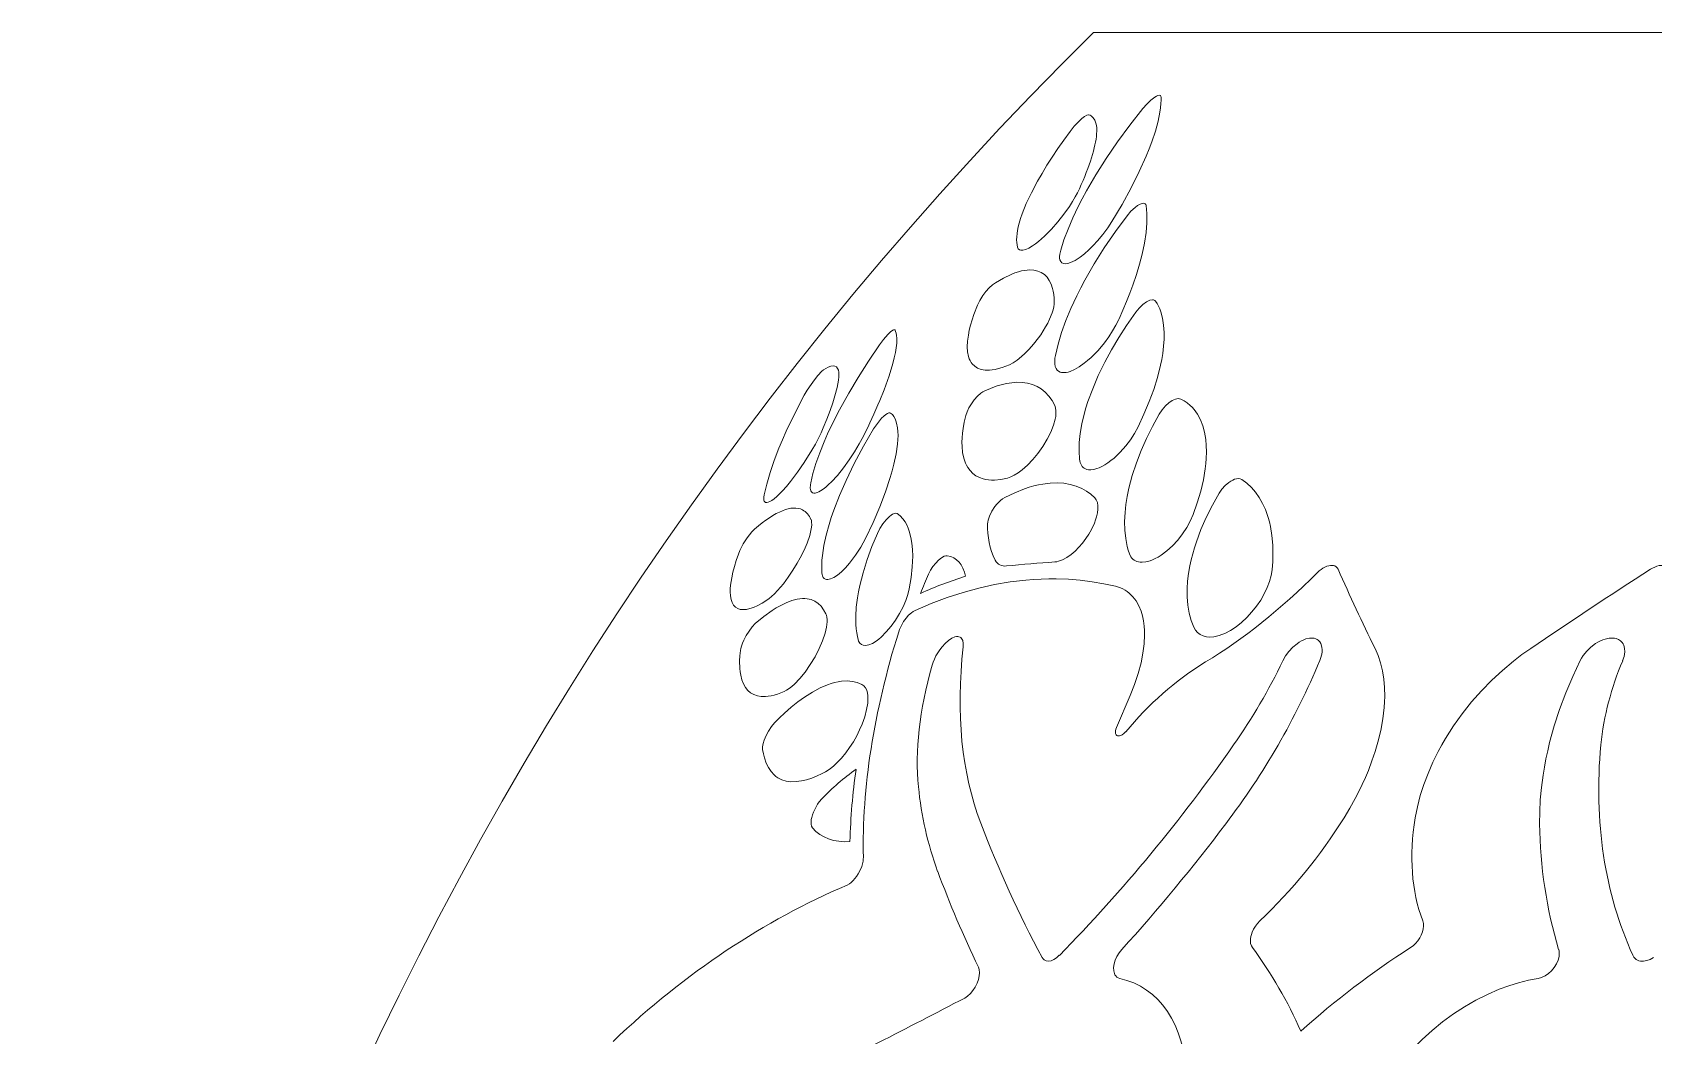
# Model space of a CAD drawing. Extents: x -180 to 858, y -94 to 522.
# Drawn here: x 668.01 to 684.13, y 194.6 to 204.57 of the extents above; entities that cross this region are included whole.
import ezdxf

# ---------------------------------------------------------------- set-up
doc = ezdxf.new("R2010")
doc.units = 0
doc.header["$LTSCALE"] = 7
doc.header["$MEASUREMENT"] = 0
doc.layers.add('8', color=250, linetype='CONTINUOUS', lineweight=15)

msp = doc.modelspace()

# ---------------------------------------------------------------- linework, layer by layer
at = {"layer": '8'}
for p, q in [((723.862, 204.5703), (678.5645, 204.5703)), ((678.9289, 197.9822), (678.7928, 197.6631))]:
    msp.add_line(p, q, dxfattribs=at)
for points in [[(679.2363, 203.9282), (679.2369, 203.8965), (679.2356, 203.8627), (679.2317, 203.8213), (679.2254, 203.7773), (679.207, 203.6881), (679.18, 203.5905), (679.1447, 203.4848), (679.1184, 203.415), (679.0888, 203.3423), (679.0201, 203.1889), (678.9388, 203.026), (678.849, 202.8616), (678.7488, 202.6916)], [(679.0558, 203.8145), (679.0944, 203.8583), (679.1359, 203.898), (679.1731, 203.9263), (679.1899, 203.9362), (679.2043, 203.9426), (679.219, 203.9455), (679.2294, 203.9429), (679.2351, 203.9353), (679.2363, 203.9282)], [(678.2387, 202.4068), (678.2714, 202.5094), (678.3115, 202.6161), (678.3587, 202.7265), (678.4127, 202.8401), (678.4523, 202.9174), (678.4948, 202.9959), (678.5879, 203.1556), (678.6912, 203.3182), (678.8041, 203.4829), (678.9259, 203.6486), (679.0558, 203.8145)], [(678.3337, 203.5868), (678.3743, 203.6375), (678.4202, 203.6869), (678.4495, 203.7142), (678.4762, 203.7354), (678.4982, 203.7486), (678.512, 203.7528), (678.5167, 203.7525)], [(678.5167, 203.7525), (678.5301, 203.7475), (678.5422, 203.7409), (678.5531, 203.7327), (678.5628, 203.7229), (678.5784, 203.6986), (678.5894, 203.6683), (678.5938, 203.6465), (678.5964, 203.6224), (678.5973, 203.5927), (678.5958, 203.5604)], [(677.826, 202.6743), (677.8395, 202.7201), (677.856, 202.768), (677.8967, 202.8694), (677.9476, 202.9773), (678.0081, 203.0909), (678.0534, 203.1694), (678.1025, 203.2499), (678.1552, 203.332), (678.2114, 203.4157), (678.2709, 203.5007), (678.3337, 203.5868)], [(678.425, 203.0164), (678.406, 202.9769), (678.3833, 202.935), (678.356, 202.8889), (678.3254, 202.8414), (678.2714, 202.7652), (678.2111, 202.6888), (678.1462, 202.615), (678.0793, 202.5473), (678.0167, 202.4921), (677.9866, 202.4687), (677.9579, 202.4486), (677.9223, 202.4275), (677.8906, 202.4132), (677.8635, 202.406), (677.8439, 202.4057), (677.8286, 202.4107), (677.8174, 202.4207), (677.8106, 202.4354)], [(679.0875, 202.8492), (679.0921, 202.8114), (679.095, 202.7718), (679.0961, 202.7267), (679.0951, 202.6795), (679.0873, 202.5824), (679.0717, 202.4778), (679.0485, 202.3663), (679.0232, 202.2683), (678.9926, 202.1662), (678.9569, 202.0603), (678.9268, 201.9787), (678.8938, 201.8953), (678.8196, 201.7238), (678.8164, 201.7169)], [(678.8982, 202.7484), (678.9364, 202.793), (678.9779, 202.8316), (679.0037, 202.8505), (679.0277, 202.8641), (679.049, 202.8716), (679.0665, 202.8724), (679.079, 202.8666), (679.0845, 202.8591), (679.0875, 202.8492)], [(678.186, 201.3611), (678.2126, 201.4722), (678.2474, 201.5874), (678.2902, 201.7062), (678.3405, 201.828), (678.398, 201.9522), (678.4374, 202.0308), (678.4794, 202.1101), (678.5711, 202.2699), (678.6723, 202.4308), (678.7824, 202.5918), (678.8982, 202.7484)], [(678.7488, 202.6916), (678.7066, 202.6271), (678.6585, 202.5622), (678.6059, 202.4988), (678.5631, 202.4525), (678.519, 202.4092), (678.4755, 202.3708), (678.4326, 202.3374), (678.3826, 202.3049), (678.3592, 202.2925), (678.3371, 202.2829), (678.3103, 202.2746), (678.2869, 202.2715), (678.2673, 202.2736), (678.2507, 202.2812), (678.2385, 202.2941), (678.2309, 202.3119), (678.2282, 202.3271), (678.2277, 202.3442), (678.2296, 202.3659), (678.2387, 202.4068)], [(677.589, 202.0836), (677.6698, 202.1297), (677.7457, 202.1655), (677.7825, 202.1798), (677.8178, 202.1913), (677.85, 202.1997), (677.8808, 202.2056), (677.9282, 202.21), (677.9716, 202.2078), (678.0109, 202.1993), (678.046, 202.1844), (678.077, 202.1635), (678.103, 202.1374), (678.1251, 202.1058), (678.1432, 202.0688), (678.1572, 202.0268), (678.164, 201.9978), (678.1692, 201.9669), (678.173, 201.9305), (678.1749, 201.8919)], [(677.4121, 201.8611), (677.4345, 201.9061), (677.4655, 201.955), (677.4956, 201.9948), (677.5285, 202.032), (677.5599, 202.0619), (677.589, 202.0836)], [(677.7283, 201.2673), (677.6563, 201.2399), (677.621, 201.2294), (677.5873, 201.2215), (677.5577, 201.2166), (677.5297, 201.214), (677.4863, 201.2145), (677.4474, 201.2211), (677.4132, 201.2338), (677.3839, 201.2524), (677.3594, 201.2766), (677.3483, 201.2919), (677.3387, 201.3087), (677.3299, 201.3283), (677.3228, 201.3497), (677.3135, 201.3953), (677.3103, 201.4463), (677.3127, 201.5024), (677.3208, 201.5631), (677.3303, 201.6108), (677.3427, 201.6606), (677.3582, 201.7136), (677.3766, 201.7685), (677.4121, 201.8611)], [(678.1749, 201.8919), (678.174, 201.8694), (678.1704, 201.8443), (678.1636, 201.8153), (678.154, 201.7843), (678.1278, 201.7197), (678.1093, 201.6821), (678.0884, 201.6439), (678.04, 201.5668), (677.9832, 201.4898), (677.9513, 201.4515), (677.9179, 201.4147), (677.8837, 201.38), (677.8494, 201.3486), (677.8073, 201.3146), (677.7661, 201.2869), (677.7283, 201.2673)], [(678.9849, 201.7889), (679.0188, 201.8302), (679.0565, 201.8665), (679.0927, 201.8927), (679.1102, 201.9023), (679.1266, 201.9089), (679.1499, 201.9134), (679.1602, 201.9126), (679.1691, 201.9099), (679.1762, 201.9055), (679.1817, 201.8995)], [(679.1817, 201.8995), (679.1969, 201.876), (679.2107, 201.8508), (679.2232, 201.8234), (679.2342, 201.7943), (679.2514, 201.7317), (679.2625, 201.6629), (679.2675, 201.5882), (679.2669, 201.5218), (679.262, 201.4519), (679.2529, 201.3786), (679.2434, 201.3217), (679.2315, 201.2631), (679.2007, 201.1418), (679.1636, 201.0235), (679.1188, 200.9013), (679.0667, 200.7764), (679.0076, 200.65)], [(678.8164, 201.7169), (678.7885, 201.6609), (678.7554, 201.6036), (678.7163, 201.544), (678.6732, 201.4855), (678.6099, 201.4103), (678.5755, 201.374), (678.5404, 201.3399), (678.5066, 201.3099), (678.4728, 201.2825), (678.424, 201.248), (678.377, 201.2209), (678.3329, 201.2019), (678.3121, 201.1956), (678.2926, 201.1915), (678.2601, 201.1899), (678.2457, 201.192), (678.2327, 201.1959), (678.2173, 201.204), (678.2045, 201.2152), (678.1942, 201.2293), (678.1848, 201.2519), (678.1798, 201.2786), (678.1791, 201.3091), (678.1814, 201.3343), (678.186, 201.3611)], [(678.4257, 200.3288), (678.4211, 200.4098), (678.4235, 200.4956), (678.4331, 200.5857), (678.4493, 200.6795), (678.4722, 200.7766), (678.4898, 200.8386), (678.5097, 200.9017), (678.5567, 201.0301), (678.6126, 201.1609), (678.6771, 201.2933), (678.7434, 201.4159), (678.8157, 201.5378), (678.894, 201.6591), (678.9849, 201.7889)], [(676.4364, 201.4655), (676.4765, 201.5194), (676.5192, 201.5685), (676.5471, 201.595), (676.5703, 201.6115), (676.578, 201.6149), (676.5842, 201.6159), (676.5887, 201.6147), (676.5917, 201.6114)], [(676.5917, 201.6114), (676.5978, 201.597), (676.6025, 201.5808), (676.6066, 201.5585), (676.6088, 201.5335), (676.6079, 201.4815), (676.6033, 201.4374), (676.5954, 201.389), (676.5842, 201.3363), (676.57, 201.2797), (676.5325, 201.1563), (676.4835, 201.0202), (676.4409, 200.9138)], [(675.7529, 200.0934), (675.7748, 200.187), (675.8048, 200.2871), (675.8425, 200.3929), (675.8874, 200.5036), (675.9212, 200.5799), (675.9578, 200.6579), (676.0394, 200.8187), (676.1314, 200.9846), (676.2257, 201.1427), (676.3276, 201.3035), (676.4364, 201.4655)], [(675.6887, 200.9663), (675.7194, 201.0168), (675.7572, 201.0724), (675.791, 201.1182), (675.8256, 201.1613), (675.8646, 201.2036), (675.8799, 201.2171)], [(675.8799, 201.2171), (675.9045, 201.2321), (675.9269, 201.2435), (675.9534, 201.2532), (675.976, 201.2568), (675.9946, 201.2543), (676.0095, 201.2459), (676.0208, 201.232), (676.0285, 201.2127), (676.0319, 201.1949), (676.0335, 201.1743), (676.0329, 201.1466), (676.0299, 201.1155), (676.0168, 201.043), (675.9946, 200.9582), (675.9727, 200.8882), (675.9464, 200.8125), (675.9147, 200.7287), (675.8787, 200.6397)], [(677.2947, 200.7628), (677.3072, 200.7998), (677.3267, 200.8403), (677.351, 200.8801), (677.3799, 200.9193), (677.4113, 200.9547), (677.4461, 200.9858), (677.463, 200.9976), (677.4786, 201.0062)], [(677.4786, 201.0062), (677.5653, 201.0425), (677.6072, 201.057), (677.6481, 201.0692), (677.7011, 201.0816), (677.752, 201.0896), (677.8008, 201.0934), (677.8565, 201.0923), (677.9089, 201.085), (677.9579, 201.0718), (678.0034, 201.0525), (678.0453, 201.0275), (678.0852, 200.9952), (678.1209, 200.9569), (678.1524, 200.9126), (678.1796, 200.8627)], [(675.2911, 199.9743), (675.317, 200.0829), (675.3502, 200.1968), (675.3905, 200.3154), (675.4376, 200.4385), (675.4727, 200.5227), (675.5106, 200.6086), (675.5945, 200.7848), (675.6887, 200.9663)], [(678.1796, 200.8627), (678.1878, 200.839), (678.1917, 200.8111), (678.1916, 200.7796), (678.1889, 200.7537), (678.1838, 200.7264), (678.1676, 200.6677), (678.1406, 200.599), (678.1051, 200.5281), (678.0621, 200.4568), (678.0126, 200.3872), (677.9629, 200.3269), (677.91, 200.2716), (677.8553, 200.2231), (677.8157, 200.1936), (677.7772, 200.1698), (677.7424, 200.1529), (677.7099, 200.1419)], [(679.2189, 200.7775), (679.2475, 200.8205), (679.282, 200.8603), (679.3144, 200.8895), (679.3474, 200.912), (679.3637, 200.9204), (679.3795, 200.9266), (679.3946, 200.9305), (679.4086, 200.9319), (679.4211, 200.9307), (679.432, 200.9272)], [(679.432, 200.9272), (679.4653, 200.9093), (679.4965, 200.8885), (679.5255, 200.8646), (679.5455, 200.845), (679.5643, 200.8239), (679.5823, 200.8005), (679.5989, 200.7756), (679.6277, 200.7218), (679.6509, 200.6622), (679.6686, 200.5971), (679.6806, 200.5268), (679.686, 200.4662), (679.6878, 200.4027), (679.6857, 200.3365), (679.6817, 200.2853), (679.6757, 200.2328), (679.6574, 200.1243), (679.6311, 200.0119), (679.5971, 199.8964), (679.5557, 199.7785)], [(676.5475, 200.7883), (676.5651, 200.7721), (676.5801, 200.7523), (676.5929, 200.729), (676.6008, 200.7093), (676.6075, 200.6878), (676.6168, 200.6396), (676.6201, 200.6043), (676.6212, 200.5663), (676.6199, 200.5241), (676.6165, 200.4793), (676.603, 200.384), (676.5811, 200.2799), (676.5643, 200.2148), (676.5448, 200.1472), (676.4978, 200.0053), (676.4404, 199.8558), (676.3734, 199.7002), (676.2973, 199.5402)], [(676.3787, 200.6302), (676.4161, 200.6857), (676.4369, 200.7123), (676.4583, 200.7366), (676.479, 200.757), (676.4991, 200.7737), (676.5158, 200.7845), (676.5297, 200.7903), (676.5399, 200.7912), (676.5475, 200.7883)], [(677.7099, 200.1419), (677.6425, 200.1281), (677.5795, 200.1221), (677.5493, 200.1221), (677.5204, 200.1242), (677.4937, 200.1281), (677.4684, 200.1338), (677.43, 200.1472), (677.3953, 200.1654), (677.3644, 200.1884), (677.3374, 200.2159), (677.3142, 200.2477), (677.3022, 200.2689), (677.2916, 200.2916), (677.2747, 200.341), (677.2635, 200.3956), (677.2578, 200.4551), (677.257, 200.4973), (677.2587, 200.5413), (677.2626, 200.5874), (677.2689, 200.6351), (677.28, 200.6979), (677.2947, 200.7628)], [(678.9227, 199.3891), (678.9107, 199.4251), (678.9005, 199.4623), (678.885, 199.5406), (678.8763, 199.6235), (678.8742, 199.7106), (678.8787, 199.8014), (678.8873, 199.8795), (678.9002, 199.9596), (678.9172, 200.0413), (678.9327, 200.1036), (678.9505, 200.1667), (678.9926, 200.2944), (679.0393, 200.4148), (679.0925, 200.5352), (679.1524, 200.656), (679.2189, 200.7775)], [(675.8787, 200.6397), (675.8571, 200.5909), (675.8315, 200.5383), (675.8004, 200.4796), (675.7658, 200.4184), (675.6895, 200.2959), (675.623, 200.1997), (675.5527, 200.1075), (675.5128, 200.0594), (675.4736, 200.0156), (675.444, 199.9852), (675.416, 199.9587), (675.3898, 199.9365), (675.366, 199.9192), (675.3475, 199.9082), (675.3313, 199.9013), (675.3165, 199.8982), (675.3047, 199.8996), (675.2966, 199.9045), (675.291, 199.9128), (675.2881, 199.9221), (675.2868, 199.9334), (675.2875, 199.9522), (675.2911, 199.9743)], [(676.2767, 200.5568), (676.2364, 200.481), (676.1898, 200.4027), (676.1364, 200.3216), (676.0788, 200.2426), (676.0186, 200.1685), (675.9596, 200.1046), (675.9306, 200.0765), (675.9025, 200.0518), (675.876, 200.0311), (675.8511, 200.0145), (675.8327, 200.0044), (675.8158, 199.9972), (675.7989, 199.9927), (675.7845, 199.9919)], [(675.8649, 199.1994), (675.863, 199.238), (675.8631, 199.2783), (675.8654, 199.3252), (675.8699, 199.374), (675.8845, 199.471), (675.9066, 199.5736), (675.936, 199.6811), (675.9578, 199.7505), (675.9822, 199.8214), (676.0386, 199.9673), (676.1045, 200.1179), (676.1864, 200.2862), (676.2781, 200.4576), (676.3787, 200.6302)], [(679.0076, 200.65), (678.9732, 200.5864), (678.9321, 200.5227), (678.8863, 200.462), (678.8299, 200.3982), (678.7697, 200.3411), (678.7387, 200.3157), (678.7077, 200.2929), (678.6769, 200.273), (678.6467, 200.2562), (678.6221, 200.2448), (678.5982, 200.2358), (678.5679, 200.2275), (678.5395, 200.2239), (678.5136, 200.225), (678.499, 200.228), (678.4855, 200.2328), (678.4733, 200.2393), (678.4624, 200.2475), (678.4528, 200.2574), (678.4445, 200.2689), (678.4323, 200.2962), (678.4257, 200.3288)], [(675.7845, 199.9919), (675.7708, 199.9955), (675.7604, 200.0037), (675.7532, 200.0162), (675.7498, 200.0281), (675.7482, 200.0422), (675.75, 200.0757), (675.7529, 200.0934)], [(677.6836, 199.9497), (677.7818, 199.9967), (677.8778, 200.0347), (677.9252, 200.0504), (677.972, 200.0637), (678.0169, 200.0744), (678.061, 200.0828), (678.1332, 200.0917), (678.2028, 200.094), (678.2693, 200.0896), (678.3327, 200.0787), (678.3925, 200.0613), (678.4489, 200.0374), (678.4945, 200.0117), (678.5371, 199.9814), (678.5767, 199.9465)], [(679.8157, 199.9935), (679.8425, 200.0323), (679.8747, 200.0681), (679.9097, 200.0982), (679.929, 200.1112), (679.9486, 200.122), (679.9674, 200.1298), (679.9855, 200.1349), (680.0061, 200.137), (680.0246, 200.1345), (680.0402, 200.1274)], [(680.0402, 200.1274), (680.0894, 200.0902), (680.1348, 200.0477), (680.1762, 200.0002), (680.2134, 199.9476), (680.2463, 199.8902), (680.2747, 199.8283), (680.2894, 199.7898), (680.3024, 199.7499), (680.3143, 199.7067), (680.3245, 199.6621), (680.3394, 199.5706), (680.3475, 199.4741), (680.3492, 199.3949), (680.3467, 199.3133), (680.3402, 199.2293)], [(677.5117, 199.686), (677.5129, 199.7035), (677.5165, 199.7227), (677.5302, 199.7643), (677.5536, 199.8116), (677.5843, 199.8582), (677.603, 199.8815), (677.6232, 199.9032), (677.6413, 199.9201), (677.6594, 199.9345), (677.6836, 199.9497)], [(678.5767, 199.9465), (678.5925, 199.9256), (678.6032, 199.8988), (678.6085, 199.8673), (678.6086, 199.8331), (678.604, 199.7959), (678.5949, 199.7563), (678.5853, 199.7254), (678.5734, 199.6939), (678.5434, 199.63), (678.5174, 199.5846), (678.4878, 199.54), (678.4543, 199.4959), (678.4183, 199.4544), (678.381, 199.417), (678.3425, 199.384), (678.3, 199.3536), (678.2583, 199.3303), (678.2185, 199.315), (678.1994, 199.3105), (678.1813, 199.3082)], [(679.5623, 198.6596), (679.5482, 198.693), (679.5358, 198.7277), (679.5159, 198.8008), (679.5028, 198.8785), (679.4963, 198.9602), (679.4962, 199.0455), (679.501, 199.1189), (679.5102, 199.1941), (679.5236, 199.2709), (679.5363, 199.3293), (679.5512, 199.3883), (679.5686, 199.4481), (679.588, 199.5083), (679.6333, 199.6297), (679.6867, 199.7517), (679.7477, 199.8732), (679.8157, 199.9935)], [(675.7561, 199.7303), (675.7601, 199.719), (675.7626, 199.7057), (675.7634, 199.6741), (675.7589, 199.6364), (675.7523, 199.6047), (675.7429, 199.5705), (675.7167, 199.496), (675.6968, 199.4485), (675.6742, 199.3999), (675.6486, 199.3496), (675.6199, 199.2979), (675.5769, 199.2269), (675.5302, 199.1574), (675.4812, 199.0918), (675.4245, 199.025), (675.3939, 198.9931), (675.364, 198.9649), (675.3391, 198.9443), (675.3156, 198.9272)], [(676.4163, 199.5915), (676.4407, 199.6399), (676.4719, 199.6881), (676.503, 199.7269), (676.5359, 199.7596), (676.5519, 199.7724), (676.5673, 199.7822), (676.5856, 199.7901), (676.6012, 199.7921), (676.6132, 199.7882)], [(676.6132, 199.7882), (676.6425, 199.7655), (676.6686, 199.738), (676.6917, 199.7059), (676.7117, 199.6693), (676.7234, 199.6425), (676.7337, 199.6139), (676.75, 199.5513), (676.7595, 199.4939), (676.7651, 199.4322), (676.7671, 199.3662), (676.7661, 199.3142), (676.763, 199.26), (676.7518, 199.1541), (676.7337, 199.0423)], [(679.5557, 199.7785), (679.5275, 199.714), (679.492, 199.6493), (679.4506, 199.5865), (679.4025, 199.5252), (679.3497, 199.4681), (679.2941, 199.4175), (679.2383, 199.3758), (679.2087, 199.3572), (679.1794, 199.3412), (679.1531, 199.329), (679.1271, 199.3191), (679.0861, 199.3084), (679.0475, 199.3046), (679.0295, 199.3054), (679.0126, 199.3081), (678.9971, 199.3125), (678.9826, 199.3186), (678.9694, 199.3265), (678.9573, 199.336), (678.9465, 199.3471), (678.9372, 199.3598), (678.9227, 199.3891)], [(676.225, 198.5361), (676.2168, 198.5691), (676.2103, 198.6037), (676.2049, 198.6436), (676.2015, 198.6853), (676.2002, 198.7689), (676.2056, 198.8577), (676.2175, 198.951), (676.2281, 199.0115), (676.2411, 199.0733), (676.2739, 199.201), (676.3154, 199.333), (676.3623, 199.461), (676.4163, 199.5915)], [(676.2973, 199.5402), (676.2517, 199.4568), (676.1987, 199.3749), (676.1699, 199.3355), (676.1399, 199.2976), (676.0991, 199.2514), (676.0589, 199.2117), (676.0184, 199.1781), (675.9835, 199.1551), (675.9516, 199.1402), (675.9362, 199.1359), (675.9219, 199.1341), (675.9108, 199.1346), (675.9008, 199.1369), (675.8878, 199.1441), (675.8776, 199.1554), (675.8704, 199.1705), (675.8668, 199.1841), (675.8649, 199.1994)], [(675.028, 198.8459), (675.0056, 198.8604), (674.9871, 198.8804), (674.9727, 198.9057), (674.9624, 198.936), (674.956, 198.971), (674.9534, 199.0104), (674.954, 199.0426), (674.9566, 199.0769), (674.9677, 199.1515), (674.9793, 199.2052), (674.994, 199.2618), (675.0125, 199.3229), (675.0339, 199.3864)], [(676.9249, 199.1882), (676.9446, 199.2261), (676.9688, 199.2635), (676.9958, 199.2978), (677.0239, 199.3266), (677.0531, 199.3497), (677.0805, 199.3645), (677.0967, 199.369), (677.111, 199.3692)], [(680.3402, 199.2293), (680.3312, 199.1734), (680.3154, 199.1153), (680.2923, 199.0537), (680.2631, 198.9922), (680.2272, 198.9297), (680.186, 198.8692), (680.1398, 198.811), (680.0895, 198.7565), (680.037, 198.7076), (679.9822, 198.6643), (679.926, 198.6274), (679.8693, 198.5979), (679.8416, 198.5864), (679.8141, 198.5769), (679.7871, 198.5698), (679.7608, 198.5649), (679.7228, 198.5621), (679.6871, 198.5649), (679.6546, 198.5732), (679.6254, 198.587), (679.6, 198.6062), (679.5789, 198.6306), (679.5623, 198.6596)], [(680.7886, 199.2007), (680.8077, 199.2185), (680.8278, 199.2344), (680.8466, 199.2469), (680.8656, 199.2573), (680.8845, 199.2654), (680.9031, 199.2711), (680.9212, 199.2742), (680.9381, 199.2745), (680.951, 199.2727), (680.963, 199.2689), (680.9771, 199.2607), (680.9885, 199.2494), (680.9969, 199.2351)], [(684.102, 199.2351), (684.1233, 199.2477), (684.1452, 199.2581), (684.1667, 199.266), (684.1879, 199.2715), (684.2145, 199.2746), (684.2398, 199.2732), (684.2625, 199.2669), (684.2813, 199.2561), (684.2963, 199.2406), (684.3065, 199.2214), (684.3116, 199.2007)], [(676.7908, 198.8273), (676.9504, 198.8949), (677.1095, 198.9542), (677.2678, 199.0053), (677.4252, 199.0482), (677.5817, 199.083), (677.7371, 199.1095), (677.8912, 199.1278), (677.9677, 199.134), (678.044, 199.138), (678.1197, 199.1401), (678.1951, 199.1401), (678.3148, 199.136), (678.4335, 199.1266), (678.5509, 199.1121), (678.6671, 199.0925), (678.782, 199.0677)], [(678.782, 199.0677), (678.8322, 199.0518), (678.8558, 199.0412), (678.8783, 199.0289), (678.8997, 199.015), (678.9201, 198.9993), (678.9571, 198.9632), (678.9893, 198.921), (679.0164, 198.8728), (679.0382, 198.8192), (679.0519, 198.772), (679.0622, 198.7218), (679.069, 198.6687), (679.0717, 198.6273), (679.0725, 198.5845), (679.0682, 198.4953), (679.0564, 198.4022), (679.0372, 198.3059), (679.0087, 198.1992), (678.9725, 198.0913), (678.9289, 197.9822)], [(675.2023, 198.6953), (675.2871, 198.7658), (675.3692, 198.8255), (675.4091, 198.8511), (675.4481, 198.8736), (675.5084, 198.9034), (675.5657, 198.9253), (675.6199, 198.9391), (675.6705, 198.9449), (675.6945, 198.9448), (675.7175, 198.9427), (675.7573, 198.9337), (675.7937, 198.9181), (675.8266, 198.8961), (675.856, 198.868), (675.8816, 198.8339), (675.9036, 198.7942)], [(676.7337, 199.0423), (676.7199, 198.9857), (676.6989, 198.9251), (676.6719, 198.8629), (676.6371, 198.7965), (676.5968, 198.7312), (676.552, 198.669), (676.5043, 198.6123), (676.4541, 198.5622), (676.429, 198.5408), (676.4042, 198.5221), (676.3665, 198.4991), (676.3314, 198.4843), (676.3151, 198.4801), (676.2997, 198.4783), (676.2763, 198.4803), (676.2567, 198.4886), (676.241, 198.5029), (676.2296, 198.5227), (676.225, 198.5361)], [(675.9036, 198.7942), (675.9096, 198.7781), (675.9135, 198.7595), (675.9155, 198.7375), (675.9153, 198.7131), (675.909, 198.66), (675.8953, 198.601), (675.8704, 198.5257), (675.837, 198.4468), (675.7962, 198.3667), (675.7489, 198.2877), (675.6965, 198.2124), (675.6449, 198.1491), (675.5917, 198.0942), (675.5653, 198.0708), (675.5392, 198.0506), (675.514, 198.0342), (675.4901, 198.0217)], [(676.6279, 198.6135), (676.6365, 198.6379), (676.6477, 198.6633), (676.6774, 198.716), (676.7012, 198.7493), (676.7271, 198.7791), (676.7542, 198.8041), (676.7728, 198.8175), (676.7908, 198.8273)], [(675.0543, 198.43), (675.0577, 198.449), (675.0635, 198.4705), (675.0739, 198.4999), (675.0871, 198.5303), (675.1113, 198.5767), (675.1398, 198.6219), (675.1708, 198.6626), (675.2023, 198.6953)], [(675.4901, 198.0217), (675.4236, 197.9955), (675.3905, 197.9853), (675.3585, 197.9778), (675.3305, 197.9731), (675.3037, 197.9705), (675.2613, 197.9709), (675.2225, 197.9773), (675.1873, 197.9895), (675.1559, 198.0075), (675.1284, 198.031), (675.1041, 198.0611), (675.084, 198.0967), (675.0682, 198.1375), (675.0568, 198.1831), (675.0515, 198.2161), (675.048, 198.251), (675.0464, 198.3263), (675.049, 198.3769), (675.0543, 198.43)], [(676.9608, 198.282), (676.9705, 198.3117), (676.983, 198.3422), (676.9986, 198.3738), (677.0166, 198.4049), (677.0371, 198.4358), (677.0595, 198.4649), (677.0908, 198.4994), (677.1232, 198.5282), (677.1562, 198.5501), (677.1867, 198.5631), (677.2012, 198.5663), (677.2147, 198.5672), (677.2269, 198.5657), (677.2376, 198.5618), (677.2463, 198.5562), (677.2538, 198.5487), (677.2603, 198.5387), (677.2652, 198.5269), (677.2703, 198.4996), (677.2694, 198.4657)], [(680.4479, 198.3257), (680.4749, 198.3738), (680.5086, 198.4198), (680.5473, 198.4614), (680.5885, 198.4962), (680.6113, 198.5117), (680.6345, 198.5251), (680.6557, 198.535), (680.6768, 198.5429), (680.712, 198.5511), (680.7449, 198.552), (680.7601, 198.5497), (680.7742, 198.5454), (680.7872, 198.5391), (680.799, 198.531), (680.8139, 198.5157), (680.8254, 198.4968), (680.8333, 198.475), (680.8367, 198.4569), (680.838, 198.4378), (680.8372, 198.4161), (680.8341, 198.3936), (680.822, 198.3484), (680.8149, 198.3295)], [(681.364, 198.449), (681.3943, 198.3796), (681.4189, 198.3055), (681.4378, 198.2272), (681.4509, 198.1451), (681.4583, 198.0595), (681.4601, 197.971), (681.4584, 197.9167), (681.4548, 197.8615), (681.4417, 197.749), (681.421, 197.6343), (681.3929, 197.5179), (681.3655, 197.4247), (681.3339, 197.331), (681.2981, 197.2372), (681.2689, 197.1676), (681.2376, 197.0982), (681.2037, 197.0281), (681.1678, 196.9585), (681.1136, 196.8609), (681.0557, 196.7649)], [(681.7632, 196.7649), (681.7849, 196.8751), (681.8135, 196.986), (681.8489, 197.097), (681.8909, 197.2076), (681.939, 197.3173), (681.9929, 197.4258), (682.0277, 197.4895), (682.0644, 197.5526), (682.1036, 197.616), (682.1447, 197.6786), (682.2313, 197.7998), (682.3243, 197.9167), (682.4233, 198.0287), (682.5244, 198.1322), (682.63, 198.2303), (682.7398, 198.3224), (682.8248, 198.3876), (682.9116, 198.449)], [(683.4053, 198.3295), (683.4185, 198.3537), (683.4337, 198.3774), (683.4694, 198.4226), (683.5106, 198.4631), (683.5553, 198.4971), (683.5795, 198.5119), (683.6044, 198.5247), (683.6282, 198.5347), (683.652, 198.5426), (683.6907, 198.5508), (683.7275, 198.5522), (683.7449, 198.5503), (683.7614, 198.5466), (683.7846, 198.5375), (683.8048, 198.5241), (683.8215, 198.5069), (683.8299, 198.4943), (683.8367, 198.4803), (683.8454, 198.4489), (683.8472, 198.4143), (683.8451, 198.3927), (683.8408, 198.3704), (683.8259, 198.3257)], [(683.0006, 196.7062), (683.0014, 196.825), (683.0073, 196.945), (683.0183, 197.0661), (683.0342, 197.1879), (683.0476, 197.2692), (683.0629, 197.3507), (683.0806, 197.4329), (683.1004, 197.5153), (683.1459, 197.6794), (683.1995, 197.8433), (683.2607, 198.0065), (683.3294, 198.1687), (683.4053, 198.3295)], [(675.3942, 197.7098), (675.4439, 197.7593), (675.4937, 197.8062), (675.5601, 197.8645), (675.6264, 197.9176), (675.692, 197.9653), (675.7697, 198.0149), (675.8457, 198.0558), (675.9194, 198.0875), (675.9555, 198.0999), (675.9909, 198.1099), (676.0251, 198.1174), (676.0584, 198.1225), (676.1142, 198.1256), (676.1671, 198.1215), (676.2166, 198.1102), (676.2624, 198.0918)], [(676.2624, 198.0918), (676.2822, 198.0781), (676.2982, 198.0585), (676.3101, 198.0337), (676.3181, 198.004), (676.3212, 197.9819), (676.3226, 197.9581), (676.3202, 197.9062), (676.3095, 197.8405), (676.2908, 197.7706), (676.2647, 197.6972), (676.2394, 197.6388), (676.2103, 197.5805), (676.177, 197.5218), (676.1405, 197.4647), (676.1011, 197.4103), (676.0596, 197.3596), (676.0069, 197.3043), (675.9789, 197.279), (675.9509, 197.2565), (675.9259, 197.2389), (675.9011, 197.2239)], [(675.2753, 197.4439), (675.275, 197.4709), (675.2803, 197.5029), (675.2905, 197.5379), (675.309, 197.5829), (675.3328, 197.6278), (675.3621, 197.6719), (675.3942, 197.7098)], [(678.7928, 197.6631), (678.787, 197.6466), (678.7836, 197.6305), (678.7828, 197.6171), (678.7842, 197.6051), (678.7871, 197.5967), (678.7914, 197.5897), (678.7971, 197.5843), (678.8041, 197.5807), (678.8134, 197.5789), (678.8237, 197.5796), (678.8359, 197.5832), (678.8484, 197.5893), (678.8673, 197.6031), (678.8847, 197.621)], [(675.9011, 197.2239), (675.8589, 197.2018), (675.8175, 197.1824), (675.7636, 197.1606), (675.7114, 197.1438), (675.6613, 197.1321), (675.6077, 197.1252), (675.5572, 197.1249), (675.5102, 197.1313), (675.467, 197.1443), (675.4461, 197.1536), (675.4264, 197.1646), (675.4077, 197.1772), (675.3903, 197.1916), (675.3587, 197.225), (675.3319, 197.2646), (675.3098, 197.31), (675.2924, 197.3607), (675.2827, 197.401), (675.2753, 197.4439)], [(675.7705, 196.6666), (675.7615, 196.6823), (675.7568, 196.7032), (675.7563, 196.7278), (675.7585, 196.748), (675.7628, 196.7696), (675.7702, 196.7958), (675.78, 196.8222), (675.806, 196.8755), (675.8214, 196.9006), (675.8381, 196.924), (675.8629, 196.9531)], [(676.1152, 196.0974), (676.1381, 196.1101), (676.1566, 196.1244), (676.1748, 196.1416), (676.1926, 196.1618), (676.2092, 196.1838), (676.2245, 196.2075), (676.2384, 196.2324), (676.2603, 196.2834), (676.268, 196.3088), (676.2734, 196.3337), (676.2761, 196.3542), (676.2767, 196.3733)], [(680.2184, 195.7408), (680.1948, 195.716), (680.1744, 195.6891), (680.1569, 195.6602), (680.1428, 195.6302), (680.1349, 195.6078), (680.1292, 195.5853), (680.1259, 195.5637), (680.1249, 195.5429), (680.1275, 195.5177), (680.1342, 195.4948), (680.1452, 195.4754)], [(681.7157, 195.4754), (681.7423, 195.4949), (681.7669, 195.518), (681.7891, 195.544), (681.8083, 195.572), (681.8238, 195.6011), (681.8356, 195.6313), (681.8432, 195.6614), (681.8461, 195.6895), (681.8446, 195.7164), (681.8383, 195.7408)], [(678.054, 195.3772), (678.0631, 195.3637), (678.0747, 195.353), (678.0945, 195.3436), (678.1177, 195.3412), (678.143, 195.3456), (678.171, 195.3575), (678.1986, 195.3757), (678.225, 195.3992)], [(678.8459, 195.4563), (678.8198, 195.4234), (678.7984, 195.3883), (678.7817, 195.3513), (678.7704, 195.3137), (678.7653, 195.2792), (678.7659, 195.2466), (678.7728, 195.2177), (678.7784, 195.2056), (678.7855, 195.1949), (678.7971, 195.1831), (678.8108, 195.1743), (678.8264, 195.1691)], [(682.9854, 195.1691), (683.0207, 195.1785), (683.0557, 195.1951), (683.0888, 195.2178), (683.1198, 195.2464), (683.1467, 195.2792), (683.1682, 195.3142), (683.1842, 195.3514), (683.1934, 195.3889), (683.1954, 195.4239), (683.1936, 195.4406), (683.19, 195.4563)], [(683.927, 195.3992), (683.9373, 195.3815), (683.9508, 195.3666), (683.962, 195.3581), (683.9744, 195.3512), (683.988, 195.3461), (684.0026, 195.3428), (684.0333, 195.3413), (684.067, 195.347), (684.1008, 195.3592), (684.1336, 195.3772)], [(677.2844, 194.9745), (677.3132, 194.9933), (677.3408, 195.0185), (677.3665, 195.0494), (677.389, 195.0841), (677.4074, 195.1209), (677.4206, 195.1576), (677.429, 195.1942), (677.4316, 195.2268), (677.4291, 195.2569), (677.4209, 195.2824)], [(678.8264, 195.1691), (678.8975, 195.1502), (678.9657, 195.1248), (679.0308, 195.0929), (679.0924, 195.0546), (679.1503, 195.0101), (679.2042, 194.9597), (679.2539, 194.9035), (679.2993, 194.8419), (679.3403, 194.7751), (679.3762, 194.7043), (679.4075, 194.6291), (679.4342, 194.55), (679.4561, 194.4675)], [(681.7346, 194.4675), (681.8312, 194.5631), (681.9318, 194.6535), (682.036, 194.7381), (682.1434, 194.8166), (682.2537, 194.8885), (682.3663, 194.9536), (682.4811, 195.0114), (682.5974, 195.0617), (682.6941, 195.0971), (682.7913, 195.127), (682.8886, 195.151), (682.9854, 195.1691)]]:
    msp.add_lwpolyline(points, dxfattribs=at)
for centre, radius, start, end in [((703.4227, 179.3556), 35.4078, 134.59213, 179.99999), ((671.1708, 203.1231), 5.7145, 333.31475, 337.25518), ((675.5765, 199.6585), 0.1931, 21.77273, 60.5405), ((675.7286, 199.1144), 0.7462, 135.78965, 158.62612), ((678.301, 199.6588), 0.789, 178.03045, 205.01752), ((677.6812, 199.3746), 0.1067, 207.4595, 280.4847), ((679.1809, 184.1119), 15.2291, 93.76333, 95.57722), ((699.2705, 207.2922), 19.971, 203.79318, 206.28256), ((714.6677, 151.6544), 56.5525, 122.71652, 124.16187), ((679.4899, 198.0068), 2.8241, 155.26997, 159.49049), ((678.4799, 195.3674), 3.9802, 107.36303, 114.25478), ((681.3931, 195.5555), 3.2486, 121.8484, 140.53092), ((674.0373, 201.1576), 7.3447, 322.69715, 337.35051), ((675.111, 200.8952), 5.9234, 324.91372, 334.29082), ((686.4771, 197.1898), 2.8838, 156.80735, 174.01744), ((666.6206, 206.771), 16.2482, 315.58, 325.1686), ((677.4686, 195.4385), 2.207, 124.94704, 136.67219), ((682.5076, 196.3424), 6.3676, 171.82943, 178.30762), ((680.2396, 197.408), 3.4316, 185.58307, 200.0254), ((688.4127, 200.9234), 11.7499, 200.99922, 208.1655), ((665.4332, 207.604), 18.0961, 317.8333, 322.97144), ((676.6127, 199.5412), 5.239, 313.49326, 327.99925), ((687.5365, 196.7515), 4.5358, 180.57243, 196.59327), ((687.7759, 200.2584), 11.4885, 200.511, 205.666), ((676.6889, 192.9206), 4.2983, 23.66485, 36.47074), ((686.4652, 188.1061), 8.7673, 122.80147, 131.76009), ((624.4405, 296.2498), 114.2328, 296.587936, 297.554866)]:
    msp.add_arc(centre, radius, start, end, dxfattribs=at)
for centre, major_axis, ratio, start_param, end_param in [((677.6095, 202.3496), (-0.9363, -1.387), 0.2267776, 2.2178895, 2.7637193), ((678.8724, 203.5241), (-1.0174, -1.1628), 0.2890953, 5.747546, 6.0978422), ((674.2159, 197.0054), (-1.4556, -2.821), 0.2203413, 3.1418217, 3.6422312), ((676.6256, 198.4132), (-0.5581, -0.9306), 0.4121729, 2.7166709, 3.3109844), ((680.0213, 200.6128), (-2.1404, -2.5354), 0.4583847, 0.9324914, 1.3938314), ((675.8211, 200.0519), (-0.8065, -1.1983), 0.2671212, 0.0400389, 0.571042), ((682.3359, 199.9046), (-5.0272, -6.0132), 0.5629389, 5.3477875, 5.7124598), ((683.0493, 201.1471), (-5.0321, -5.3097), 0.5473845, 5.6557573, 6.0259359), ((679.5231, 199.2006), (-2.2429, -3.0415), 0.5008804, 5.3534679, 5.7815228), ((689.3507, 198.7225), (4.9552, 4.0765), 0.7215322, 2.5200335, 2.9505118), ((676.9974, 198.3887), (-1.1412, -1.7959), 0.424729, 6.1589846, 6.5927201), ((684.0513, 197.3159), (-1.857, -2.1004), 0.6630131, 5.4708997, 5.9461822), ((690.1173, 144.643), (13.0023, -51.7904), 0.3546038, 3.1971544, 3.3375501)]:
    msp.add_ellipse(centre, major_axis=major_axis, ratio=ratio, start_param=start_param, end_param=end_param, dxfattribs=at)

doc.saveas('drawing.dxf')
